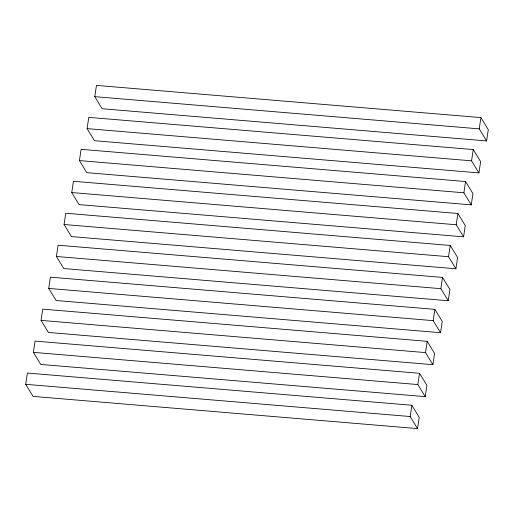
<?xml version="1.0" encoding="UTF-8"?>
<svg xmlns="http://www.w3.org/2000/svg" width="514" height="514" viewBox="0 0 514 514"><rect width="100%" height="100%" fill="white"/><g stroke="black" fill="none" stroke-linecap="round" stroke-linejoin="round"><path stroke-width="0.77" d="M25.7 384.318L27.403 373.061L411.862 405.263L419.238 417.342L417.535 428.599L33.076 396.397L25.7 384.318L410.159 416.526L417.535 428.599M33.371 352.36L35.074 341.097L419.54 373.305L426.916 385.378L425.213 396.635L40.747 364.432L33.371 352.36L417.837 384.562L425.213 396.635M41.049 320.395L42.746 309.139L427.211 341.341L434.587 353.414L432.884 364.677L48.425 332.468L41.049 320.395L425.508 352.598L432.884 364.677M48.721 288.431L50.423 277.174L434.883 309.377L442.258 321.456L440.556 332.712L56.097 300.51L48.721 288.431L433.18 320.64L440.556 332.712M56.392 256.473L58.095 245.21L442.56 277.419L449.93 289.491L448.234 300.748L63.768 268.546L56.392 256.473L440.858 288.675L448.234 300.748M64.07 224.509L65.766 213.252L450.232 245.454L457.608 257.527L455.905 268.79L71.44 236.581L64.07 224.509L448.529 256.711L455.905 268.79M71.742 192.544L73.444 181.288L457.903 213.49L465.279 225.569L463.577 236.826L79.117 204.623L71.742 192.544L456.201 224.753L463.577 236.826M79.413 160.586L81.116 149.323L465.575 181.532L472.951 193.605L471.254 204.861L86.789 172.659L79.413 160.586L463.879 192.789L471.254 204.861M87.084 128.622L88.787 117.365L473.253 149.568L480.629 161.64L478.926 172.903L94.46 140.695L87.084 128.622L471.55 160.831L478.926 172.903M94.762 96.658L96.465 85.401L480.924 117.603L488.3 129.682L486.597 140.939L102.138 108.737L94.762 96.658L479.221 128.866L486.597 140.939M410.159 416.526L411.862 405.263M417.837 384.562L419.54 373.305M425.508 352.598L427.211 341.341M433.18 320.64L434.883 309.377M440.858 288.675L442.56 277.419M448.529 256.711L450.232 245.454M456.201 224.753L457.903 213.49M463.879 192.789L465.575 181.532M471.55 160.831L473.253 149.568M479.221 128.866L480.924 117.603"/></g></svg>
